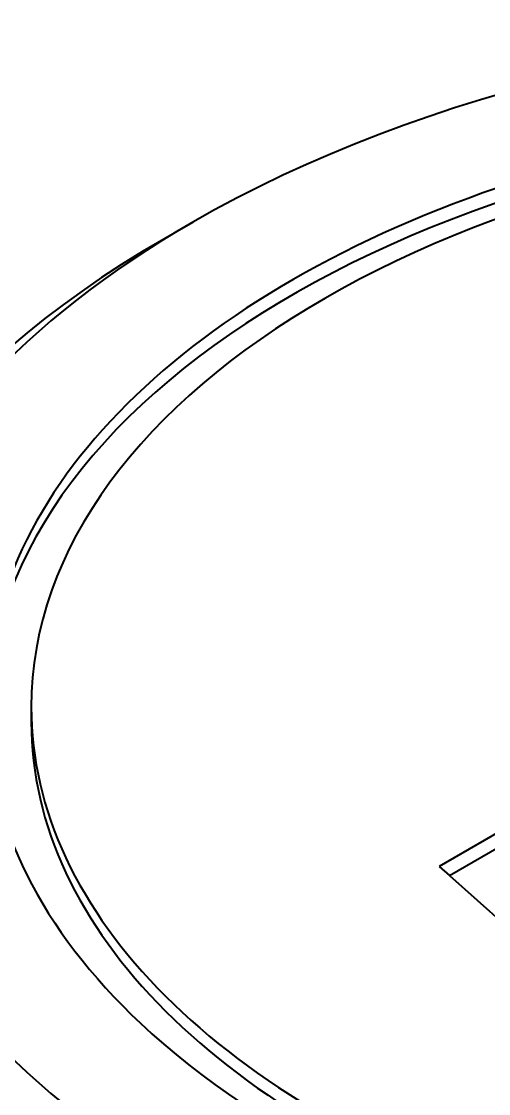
# Model space of a CAD drawing. Header units: millimetres. Extents: x 15 to 292, y 5 to 205.
# Drawn here: x 198.03 to 208.29, y 78.86 to 102.42 of the extents above; entities that cross this region are included whole.
import ezdxf

# ---------------------------------------------------------------- set-up
doc = ezdxf.new("R2010")
doc.units = ezdxf.units.MM
doc.layers.add('Geometries', color=7, linetype='Continuous')

msp = doc.modelspace()

# ---------------------------------------------------------------- linework, layer by layer
at = {"layer": 'Geometries', "linetype": 'Continuous', "lineweight": 40}
for p, q in [((201.158, 97.636), (201.795, 98.003)), ((198.25, 87.348), (198.25, 87.021)), ((211.781, 86.488), (207.209, 83.848)), ((207.431, 83.65), (211.781, 86.161)), ((207.209, 83.848), (207.431, 83.65)), ((207.431, 83.65), (208.648, 82.567))]:
    msp.add_line(p, q, dxfattribs=at)
for centre, major_axis, start_param, end_param in [((220.25, 87.348), (26.1, 0), 0.785398, 2.356194), ((220.25, 87.348), (-23, 0), 3.129295, 6.283185), ((220.25, 87.021), (-23, 0), 3.15389, 6.270887), ((220.25, 87.348), (-22, 0), 3.141593, 6.283185), ((220.25, 87.348), (26.1, 0), 2.356194, 7.068583), ((220.25, 86.613), (-27, 0), 5.497787, 6.283185), ((220.25, 87.348), (-23, 0), 0.012298, 0.550304), ((220.25, 87.348), (-22, 0), 0, 3.141593), ((220.25, 87.348), (-23, 0), 0.550304, 3.129295), ((220.25, 87.021), (-22, 0), 0, 3.141593), ((220.25, 86.613), (-27, 0), 0, 3.141593)]:
    msp.add_ellipse(centre, major_axis=major_axis, ratio=0.57735, start_param=start_param, end_param=end_param, dxfattribs=at)

doc.saveas('drawing.dxf')
